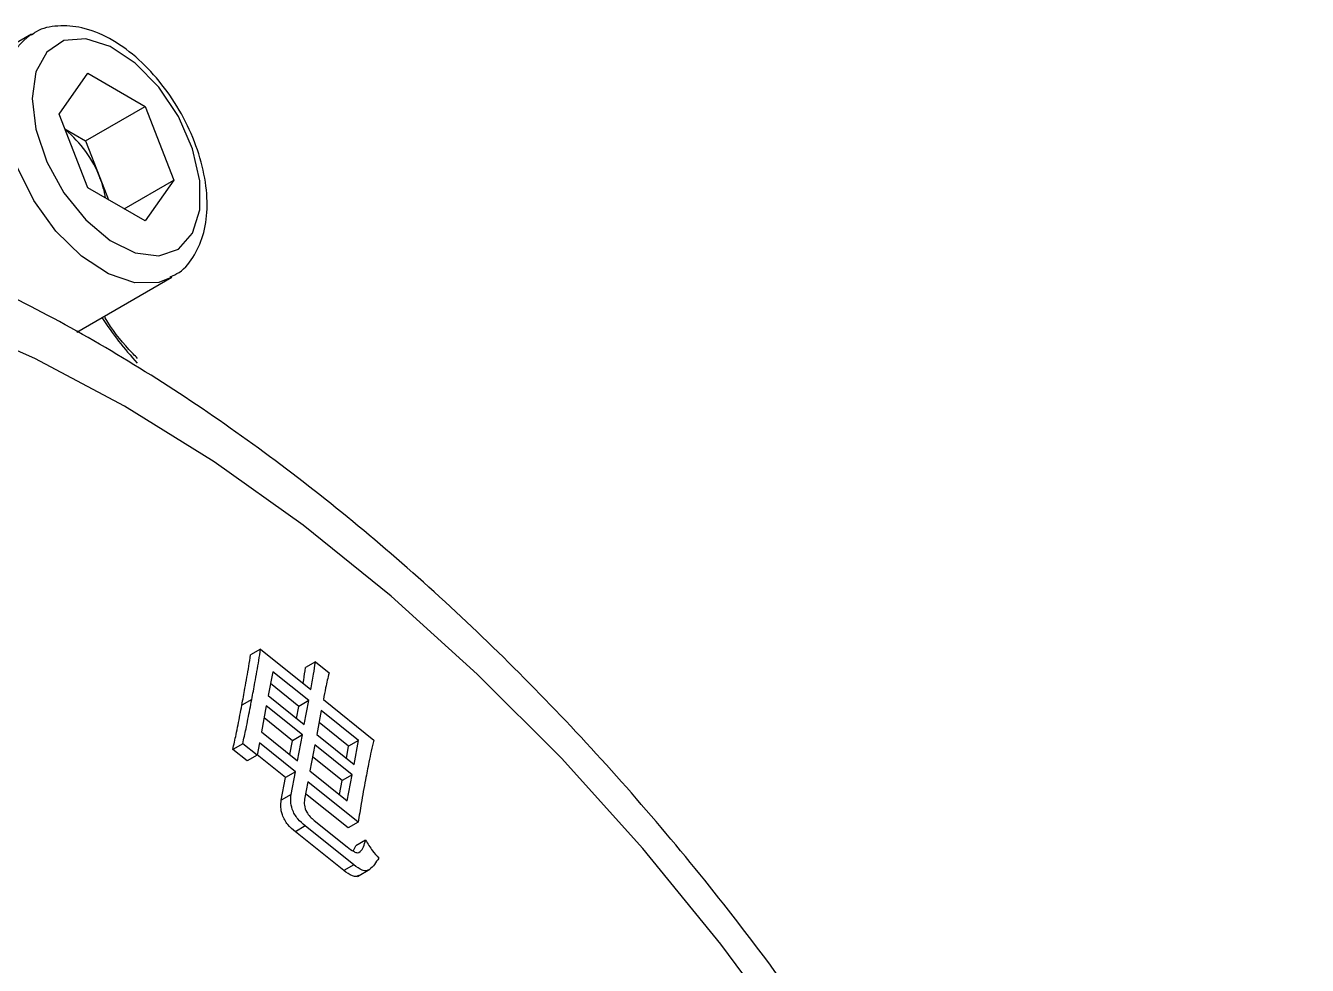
# Model space of a CAD drawing. Header units: millimetres. Extents: x 284 to 3312, y -237 to 1155.
# Drawn here: x 1979.06 to 2024.71, y 277.17 to 310.67 of the extents above; entities that cross this region are included whole.
import ezdxf

# ---------------------------------------------------------------- set-up
doc = ezdxf.new("R2010")
doc.units = ezdxf.units.MM

msp = doc.modelspace()

# ---------------------------------------------------------------- linework, layer by layer
at = {"color": 7, "linetype": 'Continuous', "lineweight": 25}
for p, q in [((1979.272, 310.361), (1975.56, 308.218)), ((1980.261, 307.515), (1981.282, 308.967)), ((1981.282, 308.967), (1983.323, 307.789)), ((1981.202, 306.564), (1983.323, 307.789)), ((1983.323, 307.789), (1984.344, 305.158)), ((1981.282, 304.884), (1980.261, 307.515)), ((1980.465, 306.989), (1981.202, 306.564)), ((1981.202, 306.564), (1981.712, 305.249)), ((1981.712, 305.249), (1982.018, 304.459)), ((1982.576, 304.138), (1984.344, 305.158)), ((1984.344, 305.158), (1983.323, 303.706)), ((1983.323, 303.706), (1981.282, 304.884)), ((1980.882, 299.744), (1984.272, 301.7)), ((1987.43, 288.444), (1987.076, 288.24)), ((1987.43, 288.444), (1989.224, 287.002)), ((1987.866, 287.642), (1987.705, 286.789)), ((1989.15, 286.61), (1987.866, 287.642)), ((1989.384, 287.989), (1989.03, 287.785)), ((1989.384, 287.989), (1989.871, 287.597)), ((1988.797, 286.406), (1987.786, 287.218)), ((1987.705, 286.789), (1988.989, 285.756)), ((1987.118, 286.65), (1986.764, 286.446)), ((1987.635, 286.419), (1987.461, 285.497)), ((1988.92, 285.387), (1987.635, 286.419)), ((1988.716, 285.976), (1988.797, 286.406)), ((1989.15, 286.61), (1988.797, 286.406)), ((1988.989, 285.756), (1989.15, 286.61)), ((1989.593, 286.254), (1989.432, 285.4)), ((1990.922, 285.186), (1989.593, 286.254)), ((1989.667, 286.646), (1991.461, 285.204)), ((1988.566, 285.183), (1987.555, 285.995)), ((1990.569, 284.982), (1989.513, 285.83)), ((1987.461, 285.497), (1988.746, 284.465)), ((1988.92, 285.387), (1988.566, 285.183)), ((1988.746, 284.465), (1988.92, 285.387)), ((1989.432, 285.4), (1990.761, 284.332)), ((1986.795, 285.076), (1986.442, 284.872)), ((1986.952, 284.462), (1986.442, 284.872)), ((1987.305, 284.666), (1986.795, 285.076)), ((1987.388, 285.105), (1987.305, 284.666)), ((1988.672, 284.073), (1987.388, 285.105)), ((1988.472, 284.685), (1988.566, 285.183)), ((1989.363, 285.031), (1989.189, 284.109)), ((1990.692, 283.963), (1989.363, 285.031)), ((1990.488, 284.552), (1990.569, 284.982)), ((1990.922, 285.186), (1990.569, 284.982)), ((1990.761, 284.332), (1990.922, 285.186)), ((1987.305, 284.666), (1986.952, 284.462)), ((1988.319, 283.869), (1987.308, 284.681)), ((1990.338, 283.759), (1989.283, 284.607)), ((1988.672, 284.073), (1988.319, 283.869)), ((1988.52, 283.265), (1988.672, 284.073)), ((1989.189, 284.109), (1990.518, 283.04)), ((1990.692, 283.963), (1990.338, 283.759)), ((1990.518, 283.04), (1990.692, 283.963)), ((1988.167, 283.061), (1988.319, 283.869)), ((1989.115, 283.717), (1988.998, 283.094)), ((1990.909, 282.275), (1989.115, 283.717)), ((1990.244, 283.26), (1990.338, 283.759)), ((1988.52, 283.265), (1988.167, 283.061)), ((1990.555, 282.071), (1989.035, 283.293)), ((1989.023, 282.144), (1988.67, 281.939)), ((1990.751, 280.754), (1989.023, 282.144)), ((1989.34, 282.34), (1990.514, 281.396)), ((1990.909, 282.275), (1990.555, 282.071)), ((1990.397, 280.55), (1988.67, 281.939)), ((1990.73, 281.25), (1990.819, 281.433)), ((1991.172, 281.638), (1990.819, 281.433)), ((1990.751, 280.754), (1990.397, 280.55)), ((1990.879, 280.343), (1991.321, 280.598))]:
    msp.add_line(p, q, dxfattribs=at)
at = {"color": 7, "linetype": 'Continuous', "lineweight": 25, "flags": 128}
for points in [[(1979.297, 308.072), (1979.431, 306.972), (1979.819, 305.815), (1980.429, 304.705), (1981.204, 303.74), (1982.078, 303.006), (1982.971, 302.567), (1983.805, 302.464), (1984.505, 302.704), (1985.01, 303.268), (1985.274, 304.104), (1985.274, 305.138), (1985.01, 306.279), (1984.505, 307.425), (1983.805, 308.475), (1982.971, 309.334), (1982.078, 309.927), (1981.204, 310.201), (1980.429, 310.132), (1979.819, 309.725), (1979.431, 309.017), (1979.297, 308.072)], [(1984.244, 301.685), (1983.811, 301.518), (1982.956, 301.5), (1982.013, 301.818), (1981.053, 302.448), (1980.145, 303.345), (1979.359, 304.44), (1978.751, 305.653), (1978.368, 306.894), (1978.236, 308.072)], [(2022.743, 234.321), (2022.12, 238.296), (2021.254, 242.344), (2020.149, 246.441), (2018.812, 250.56), (2017.252, 254.678), (2015.479, 258.767), (2013.502, 262.803), (2011.335, 266.761), (2008.991, 270.617), (2006.484, 274.347), (2003.829, 277.927), (2001.044, 281.336), (1998.145, 284.554), (1995.149, 287.559), (1992.077, 290.333), (1988.946, 292.86), (1985.775, 295.123), (1982.585, 297.11), (1979.395, 298.807), (1976.225, 300.203)]]:
    msp.add_lwpolyline(points, dxfattribs=at)
at = {"color": 7, "linetype": 'Continuous', "lineweight": 25}
for centre, radius, start, end in [((1980.722, 308.328), 2.499, 125.9321, 185.8822), ((1977.923, 303.804), 4.055, 20.8725, 50.9147), ((1978.392, 303.94), 3.568, 9.3465, 21.5125), ((1991.473, 306.462), 11.502, 212.6068, 222.8344)]:
    msp.add_arc(centre, radius, start, end, dxfattribs=at)
for points, knots in [([(1984.214, 301.715), (1984.322, 301.763), (1984.683, 301.923), (1985.109, 302.481), (1985.451, 303.288), (1985.565, 304.267), (1985.453, 305.37), (1985.11, 306.534), (1984.561, 307.673), (1983.842, 308.713), (1982.993, 309.592), (1982.055, 310.251), (1981.107, 310.629), (1980.223, 310.685), (1979.59, 310.575), (1979.326, 310.368), (1979.27, 310.324)], [0, 0, 0, 0, 0.03161, 0.105097, 0.178712, 0.256502, 0.338073, 0.420567, 0.502826, 0.585097, 0.6678, 0.751443, 0.836468, 0.910503, 0.981135, 1, 1, 1, 1]), ([(2010.11, 193.928), (2010.494, 194.136), (2011.689, 194.784), (2013.52, 196.162), (2015.59, 198.032), (2017.461, 200.162), (2019.138, 202.527), (2020.61, 205.125), (2021.871, 207.945), (2022.911, 210.977), (2023.724, 214.205), (2024.303, 217.612), (2024.645, 221.177), (2024.747, 224.879), (2024.613, 228.696), (2024.243, 232.607), (2023.642, 236.59), (2022.815, 240.626), (2021.769, 244.694), (2020.509, 248.776), (2019.043, 252.852), (2017.38, 256.902), (2015.527, 260.906), (2013.495, 264.847), (2011.292, 268.705), (2008.931, 272.462), (2006.423, 276.098), (2003.778, 279.597), (2001.009, 282.942), (1998.13, 286.115), (1995.152, 289.1), (1992.088, 291.884), (1988.952, 294.449), (1985.757, 296.784), (1982.517, 298.874), (1979.246, 300.706), (1975.959, 302.268), (1972.673, 303.546), (1969.406, 304.531), (1966.177, 305.213), (1963.008, 305.586), (1959.921, 305.646), (1956.94, 305.395), (1954.081, 304.844), (1951.374, 303.979), (1949.322, 303.122), (1948.235, 302.461), (1947.943, 302.283)], [0, 0, 0, 0, 0.010229, 0.031763, 0.053305, 0.074953, 0.096791, 0.118874, 0.141226, 0.163837, 0.186669, 0.209671, 0.232786, 0.255968, 0.279176, 0.302379, 0.325561, 0.348717, 0.371844, 0.394943, 0.418017, 0.441071, 0.46411, 0.487139, 0.510163, 0.53319, 0.556222, 0.579265, 0.602325, 0.625409, 0.648521, 0.671667, 0.694851, 0.718075, 0.741338, 0.764637, 0.787959, 0.811275, 0.834546, 0.857722, 0.880741, 0.90354, 0.926069, 0.948305, 0.970262, 0.991989, 1, 1, 1, 1]), ([(1983.049, 298.809), (1982.947, 298.912), (1982.53, 299.33), (1982.123, 299.858), (1981.878, 300.293), (1981.867, 300.312)], [0, 0, 0, 0, 0.237852, 0.966466, 1, 1, 1, 1]), ([(1986.764, 286.446), (1986.802, 286.648), (1986.864, 286.98), (1986.947, 287.444), (1987.017, 287.838), (1987.056, 288.106), (1987.076, 288.24)], [0, 0, 0, 0, 0.340006, 0.56001, 0.780012, 1, 1, 1, 1]), ([(1987.118, 286.65), (1987.156, 286.852), (1987.217, 287.184), (1987.301, 287.648), (1987.37, 288.042), (1987.41, 288.31), (1987.43, 288.444)], [0, 0, 0, 0, 0.340006, 0.56001, 0.780012, 1, 1, 1, 1]), ([(1988.946, 287.225), (1988.953, 287.265), (1988.986, 287.448), (1989.011, 287.637), (1989.03, 287.785)], [0, 0, 0, 0, 0.2175401, 1, 1, 1, 1]), ([(1989.224, 287.002), (1989.258, 287.183), (1989.318, 287.507), (1989.364, 287.841), (1989.384, 287.989)], [0, 0, 0, 0, 0.560015, 1, 1, 1, 1]), ([(1989.871, 287.597), (1989.829, 287.422), (1989.754, 287.111), (1989.694, 286.788), (1989.667, 286.646)], [0, 0, 0, 0, 0.559971, 1, 1, 1, 1]), ([(1986.442, 284.872), (1986.483, 285.047), (1986.55, 285.335), (1986.63, 285.748), (1986.699, 286.096), (1986.742, 286.329), (1986.764, 286.446)], [0, 0, 0, 0, 0.339954, 0.559968, 0.779984, 1, 1, 1, 1]), ([(1986.795, 285.076), (1986.836, 285.251), (1986.904, 285.539), (1986.983, 285.952), (1987.052, 286.3), (1987.096, 286.534), (1987.118, 286.65)], [0, 0, 0, 0, 0.339954, 0.559968, 0.779984, 1, 1, 1, 1]), ([(1991.461, 285.204), (1991.402, 284.944), (1991.298, 284.479), (1991.209, 284.001), (1991.17, 283.791)], [0, 0, 0, 0, 0.559976, 1, 1, 1, 1]), ([(1991.17, 283.791), (1991.117, 283.511), (1991.023, 283.011), (1990.944, 282.5), (1990.909, 282.275)], [0, 0, 0, 0, 0.56001, 1, 1, 1, 1]), ([(1988.67, 281.939), (1988.577, 282.016), (1988.393, 282.169), (1988.194, 282.511), (1988.143, 282.821), (1988.159, 282.981), (1988.167, 283.061)], [0, 0, 0, 0, 0.28072, 0.5586, 0.778867, 1, 1, 1, 1]), ([(1989.023, 282.144), (1988.931, 282.22), (1988.746, 282.373), (1988.548, 282.715), (1988.496, 283.025), (1988.512, 283.185), (1988.52, 283.265)], [0, 0, 0, 0, 0.28072, 0.5586, 0.778867, 1, 1, 1, 1]), ([(1988.998, 283.094), (1988.989, 283.026), (1988.972, 282.89), (1989.055, 282.647), (1989.196, 282.465), (1989.292, 282.382), (1989.34, 282.34)], [0, 0, 0, 0, 0.280566, 0.558468, 0.778835, 1, 1, 1, 1]), ([(1990.514, 281.396), (1990.596, 281.334), (1990.718, 281.241), (1990.887, 281.173), (1991.07, 281.275), (1991.127, 281.476), (1991.172, 281.638)], [0, 0, 0, 0, 0.250348, 0.37532, 0.499037, 1, 1, 1, 1]), ([(1991.172, 281.638), (1991.251, 281.509), (1991.391, 281.279), (1991.562, 281.084), (1991.638, 280.998)], [0, 0, 0, 0, 0.5597322, 1, 1, 1, 1]), ([(1991.638, 280.998), (1991.542, 280.845), (1991.423, 280.653), (1991.203, 280.529), (1991.005, 280.567), (1990.853, 280.679), (1990.751, 280.754)], [0, 0, 0, 0, 0.50072, 0.625728, 0.750502, 1, 1, 1, 1]), ([(1990.92, 280.374), (1990.896, 280.359), (1990.836, 280.324), (1990.65, 280.365), (1990.499, 280.476), (1990.397, 280.55)], [0, 0, 0, 0, 0.184143, 0.456132, 1, 1, 1, 1])]:
    msp.add_open_spline(points, degree=3, knots=knots, dxfattribs=at)

doc.saveas('drawing.dxf')
